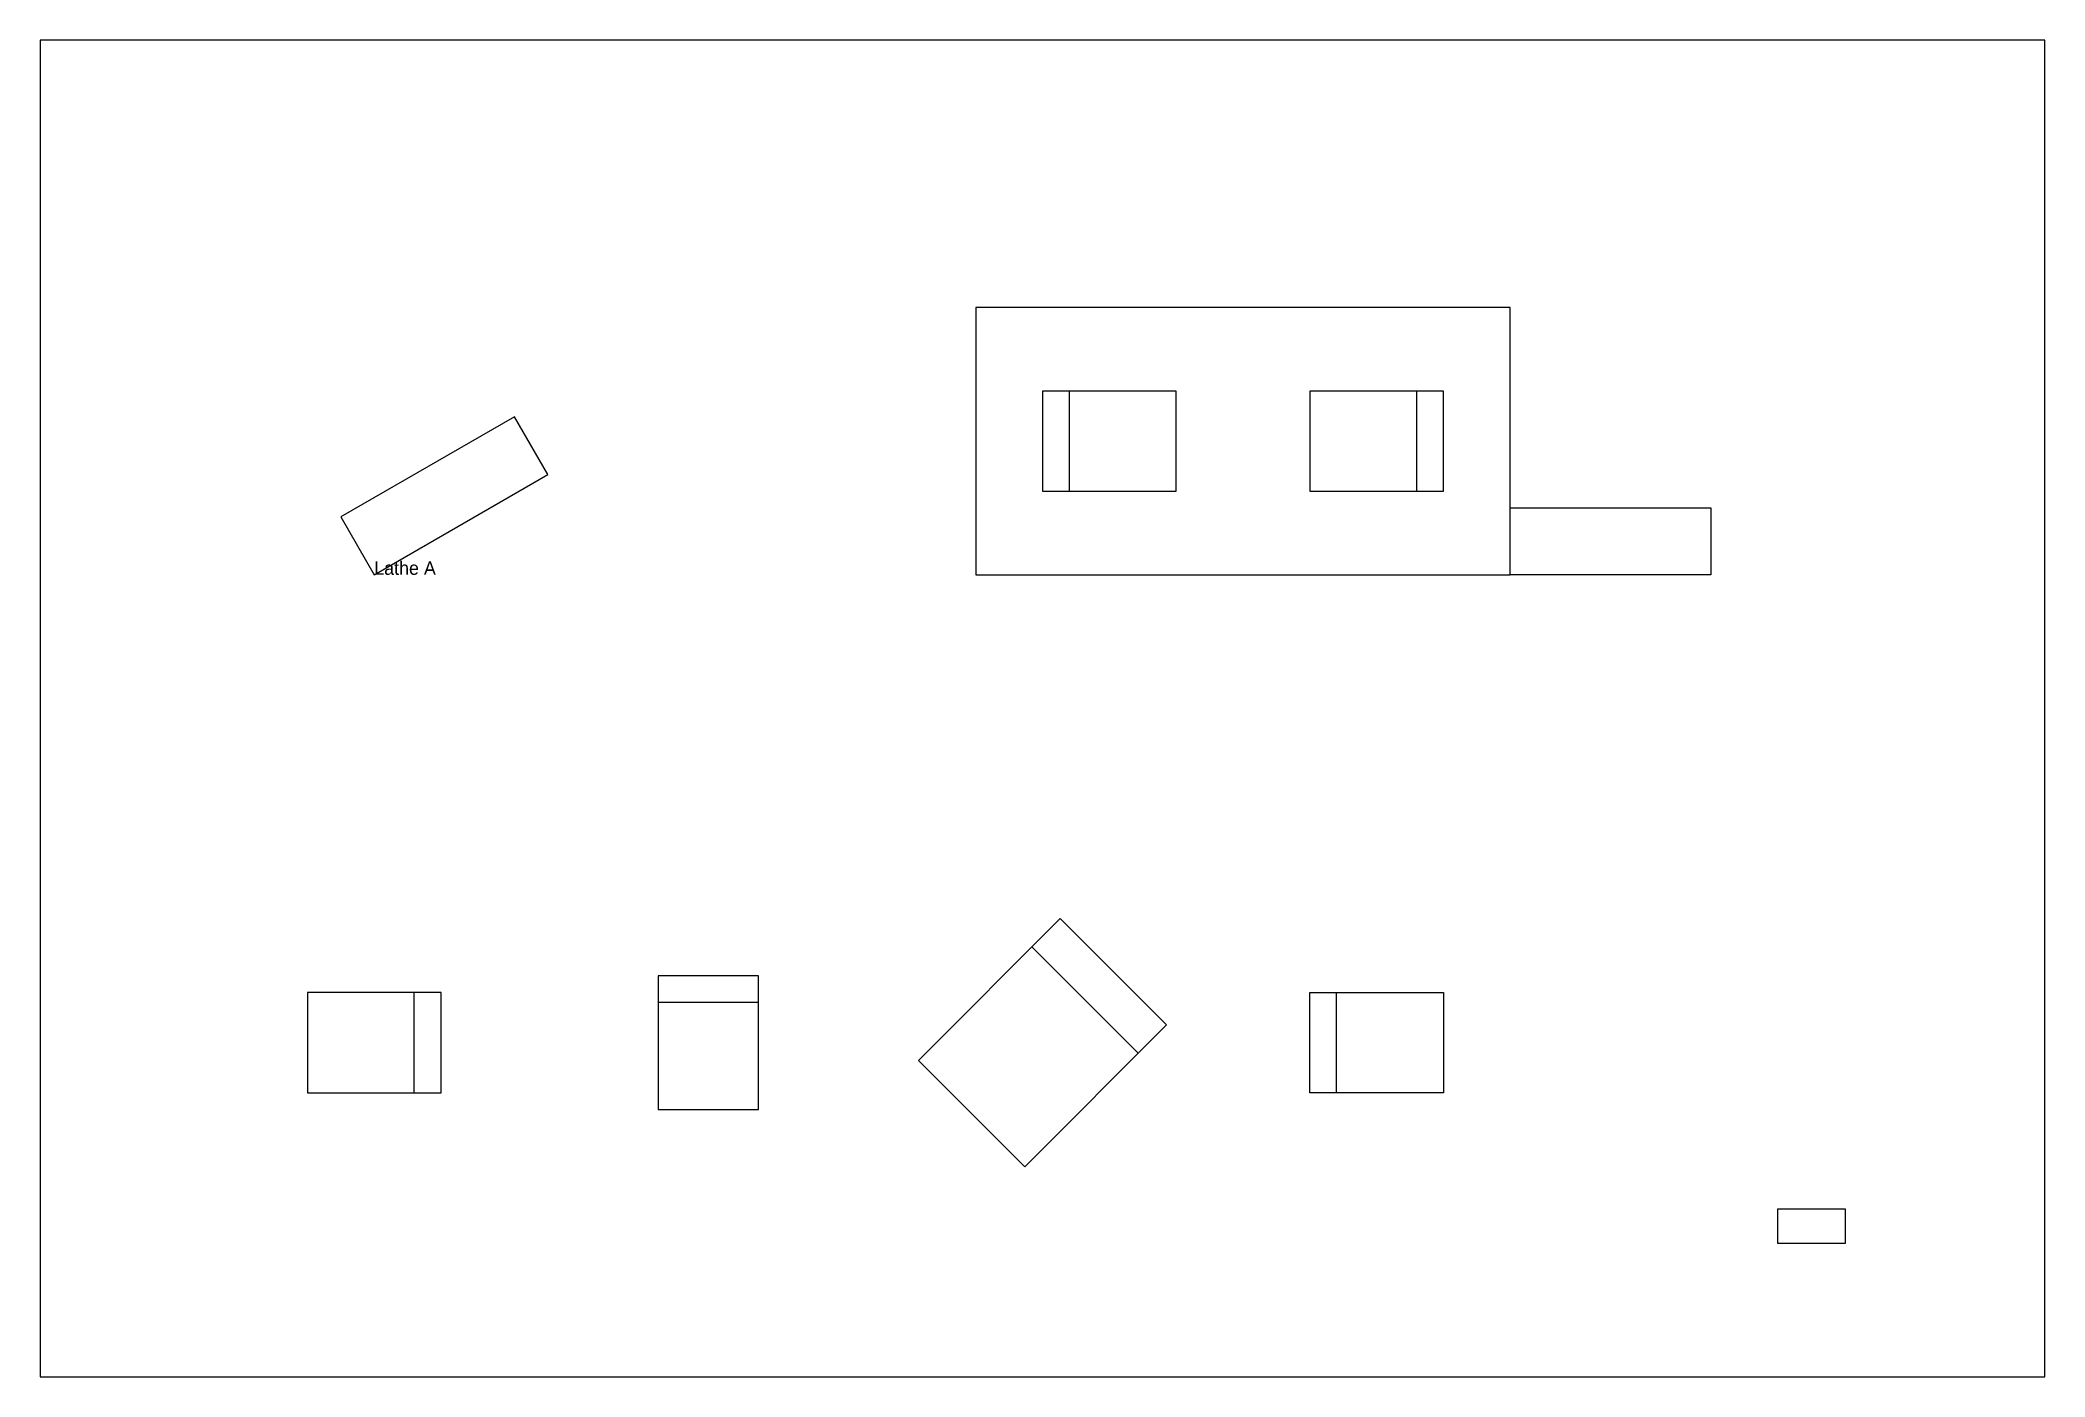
# Model space of a CAD drawing. Header units: metres. Extents: x 0 to 30, y 0 to 20.
import ezdxf

# ---------------------------------------------------------------- set-up
doc = ezdxf.new("R2010")
doc.units = ezdxf.units.M
doc.layers.get('0').update_dxf_attribs({"linetype": 'CONTINUOUS'})
for name, color, linetype in [('CELLS', 7, 'CONTINUOUS'), ('DETAIL', 7, 'CONTINUOUS'), ('MACHINES', 7, 'CONTINUOUS'), ('OUTLINE', 7, 'CONTINUOUS')]:
    doc.layers.add(name, color=color, linetype=linetype)

# ---------------------------------------------------------------- blocks, each defined once
blk = doc.blocks.new('CNC_MILL')
blk.add_lwpolyline([(-1, -0.75), (1, -0.75), (1, 0.75), (-1, 0.75)], close=True)
at = {"layer": 'DETAIL'}
blk.add_lwpolyline([(0.6, -0.75), (0.6, 0.75)], dxfattribs=at)
blk = doc.blocks.new('LATHE')
blk.add_lwpolyline([(0, 0), (3, 0), (3, 1), (0, 1)], close=True)
blk = doc.blocks.new('CELL')
blk.add_lwpolyline([(-4, -2), (4, -2), (4, 2), (-4, 2)], close=True)
at = {"rotation": 180}
blk.add_blockref('CNC_MILL', (-2, 0), dxfattribs=at)
blk.add_blockref('CNC_MILL', (2, 0))
blk = doc.blocks.new('PUMP_IN')
blk.add_lwpolyline([(0, 0), (40, 0), (40, 20), (0, 20)], close=True)

msp = doc.modelspace()

# ---------------------------------------------------------------- linework, layer by layer
at = {"layer": 'OUTLINE'}
msp.add_lwpolyline([(0, 0), (30, 0), (30, 20), (0, 20)], close=True, dxfattribs=at)

# ---------------------------------------------------------------- block references
at = {"layer": 'CELLS'}
msp.add_blockref('CELL', (18, 14), dxfattribs=at)
at = {"layer": 'MACHINES'}
ref = msp.add_blockref('LATHE', (5, 12), dxfattribs=dict(at, rotation=30))
ref.add_attrib('NAME', 'Lathe A', (5, 12), dxfattribs={"height": 0.2})
at = {"layer": 'MACHINES', "extrusion": (0, 0, -1)}
msp.add_blockref('LATHE', (-25, 12), dxfattribs=at)
at = {"layer": 'MACHINES', "xscale": 1.5, "yscale": 1.5, "rotation": 45}
msp.add_blockref('CNC_MILL', (15, 5), dxfattribs=at)
at = {"layer": 'MACHINES', "rotation": 90}
msp.add_blockref('CNC_MILL', (10, 5), dxfattribs=at)
at = {"layer": 'MACHINES'}
msp.add_blockref('CNC_MILL', (5, 5), dxfattribs=at)
at = {"layer": 'MACHINES', "xscale": -1}
msp.add_blockref('CNC_MILL', (20, 5), dxfattribs=at)
at = {"layer": 'MACHINES', "xscale": 0.0254, "yscale": 0.0254}
msp.add_blockref('PUMP_IN', (26, 2), dxfattribs=at)

doc.saveas('drawing.dxf')
